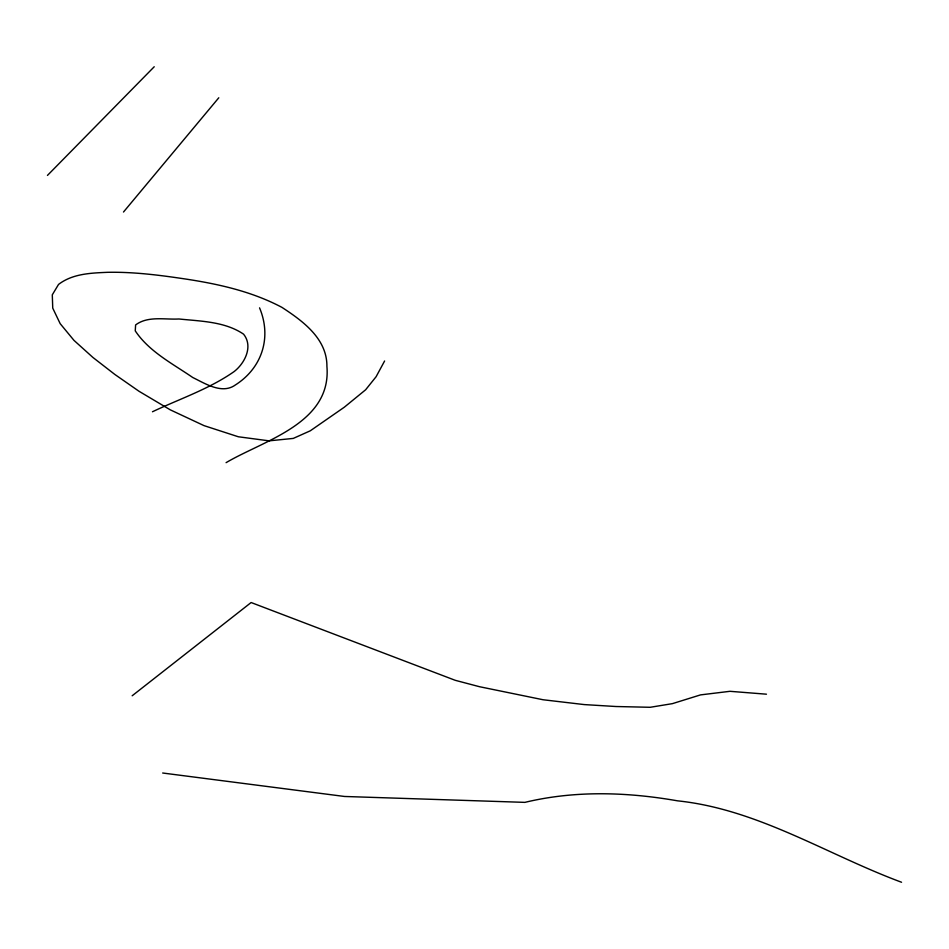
<?xml version="1.0" encoding="UTF-8"?>
<svg xmlns="http://www.w3.org/2000/svg" width="949" height="949" viewBox="0 0 949 949"><rect width="100%" height="100%" fill="white"/><g stroke="black" fill="none" stroke-linecap="round" stroke-linejoin="round"><path stroke-width="1.42" d="M384.606 360.988L376.101 376.717L365.614 389.79L344.297 407.216L310.276 430.81L293.277 438.414L269.053 440.846L238.329 436.765L204.047 425.638L170.274 409.838L139.04 391.285L114.876 374.475L92.943 357.476L73.998 340.394L60.167 323.645L52.741 308.128L52.29 294.831L58.541 284.427C72.504 273.715 90.653 273.039 107.522 272.316C131.686 271.841 155.707 274.652 179.575 278.14C214.877 283.217 250.156 290.548 281.936 307.369C302.861 321.047 327.108 338.674 326.919 366.385C331.735 423.408 263.964 440.229 226.087 462.661M123.489 212.03L218.792 97.771M47.45 175.411L154.224 66.75M132.172 695.771L251.117 602.532L455.212 680.303L479.542 686.72L543.053 699.745L584.24 704.585L616.008 706.519L650.184 707.29L672.402 703.648L700.528 694.893L729.971 691.311L766.46 694.194M152.469 411.759C179.812 398.794 209.207 389.031 234.166 371.545C244.937 363.111 253.371 346.302 243.561 334.155C224.854 321.462 200.749 321.26 178.922 318.983C164.652 319.789 147.759 315.709 135.612 324.949L135.256 330.857C149.076 351.652 172.611 363.657 192.766 377.512C205.304 383.61 222.066 394.582 235.388 384.95C262.209 367.88 271.9 337.227 259.552 307.856M162.67 773.008L344.546 796.472L524.892 802.368C575.07 790.303 627.04 792 677.574 800.837C757.943 809.224 827.148 854.658 901.55 882.25"/></g></svg>
